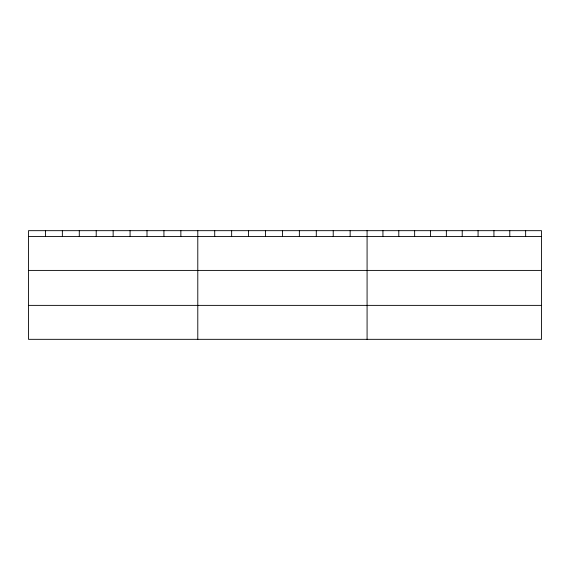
<?xml version="1.0" encoding="UTF-8"?>
<svg xmlns="http://www.w3.org/2000/svg" width="570" height="570" viewBox="0 0 570 570"><rect width="100%" height="100%" fill="white"/><g stroke="black" fill="none" stroke-linecap="round" stroke-linejoin="round"><path stroke-width="0.85" d="M541.5 236.457L541.5 339.328L28.5 339.328L28.5 230.672L541.5 230.672L541.5 236.457L28.5 236.457M28.5 270.408L541.5 270.408M28.5 305.377L541.5 305.377M525.647 230.672L525.647 236.457M509.787 230.672L509.787 236.457M493.934 230.672L493.934 236.457M478.073 230.672L478.073 236.457M462.22 230.672L462.22 236.457M446.36 230.672L446.36 236.457M430.507 230.672L430.507 236.457M414.647 230.672L414.647 236.457M398.793 230.672L398.793 236.457M382.933 230.672L382.933 236.457M367.08 230.672L367.08 339.328M350.151 230.672L350.151 236.457M333.222 230.672L333.222 236.457M316.293 230.672L316.293 236.457M299.364 230.672L299.364 236.457M282.435 230.672L282.435 236.457M265.506 230.672L265.506 236.457M248.577 230.672L248.577 236.457M231.648 230.672L231.648 236.457M214.719 230.672L214.719 236.457M197.79 230.672L197.79 339.328M180.861 230.672L180.861 236.457M163.932 230.672L163.932 236.457M147.003 230.672L147.003 236.457M130.074 230.672L130.074 236.457M113.145 230.672L113.145 236.457M96.216 230.672L96.216 236.457M79.287 230.672L79.287 236.457M62.358 230.672L62.358 236.457M45.429 230.672L45.429 236.457"/></g></svg>
